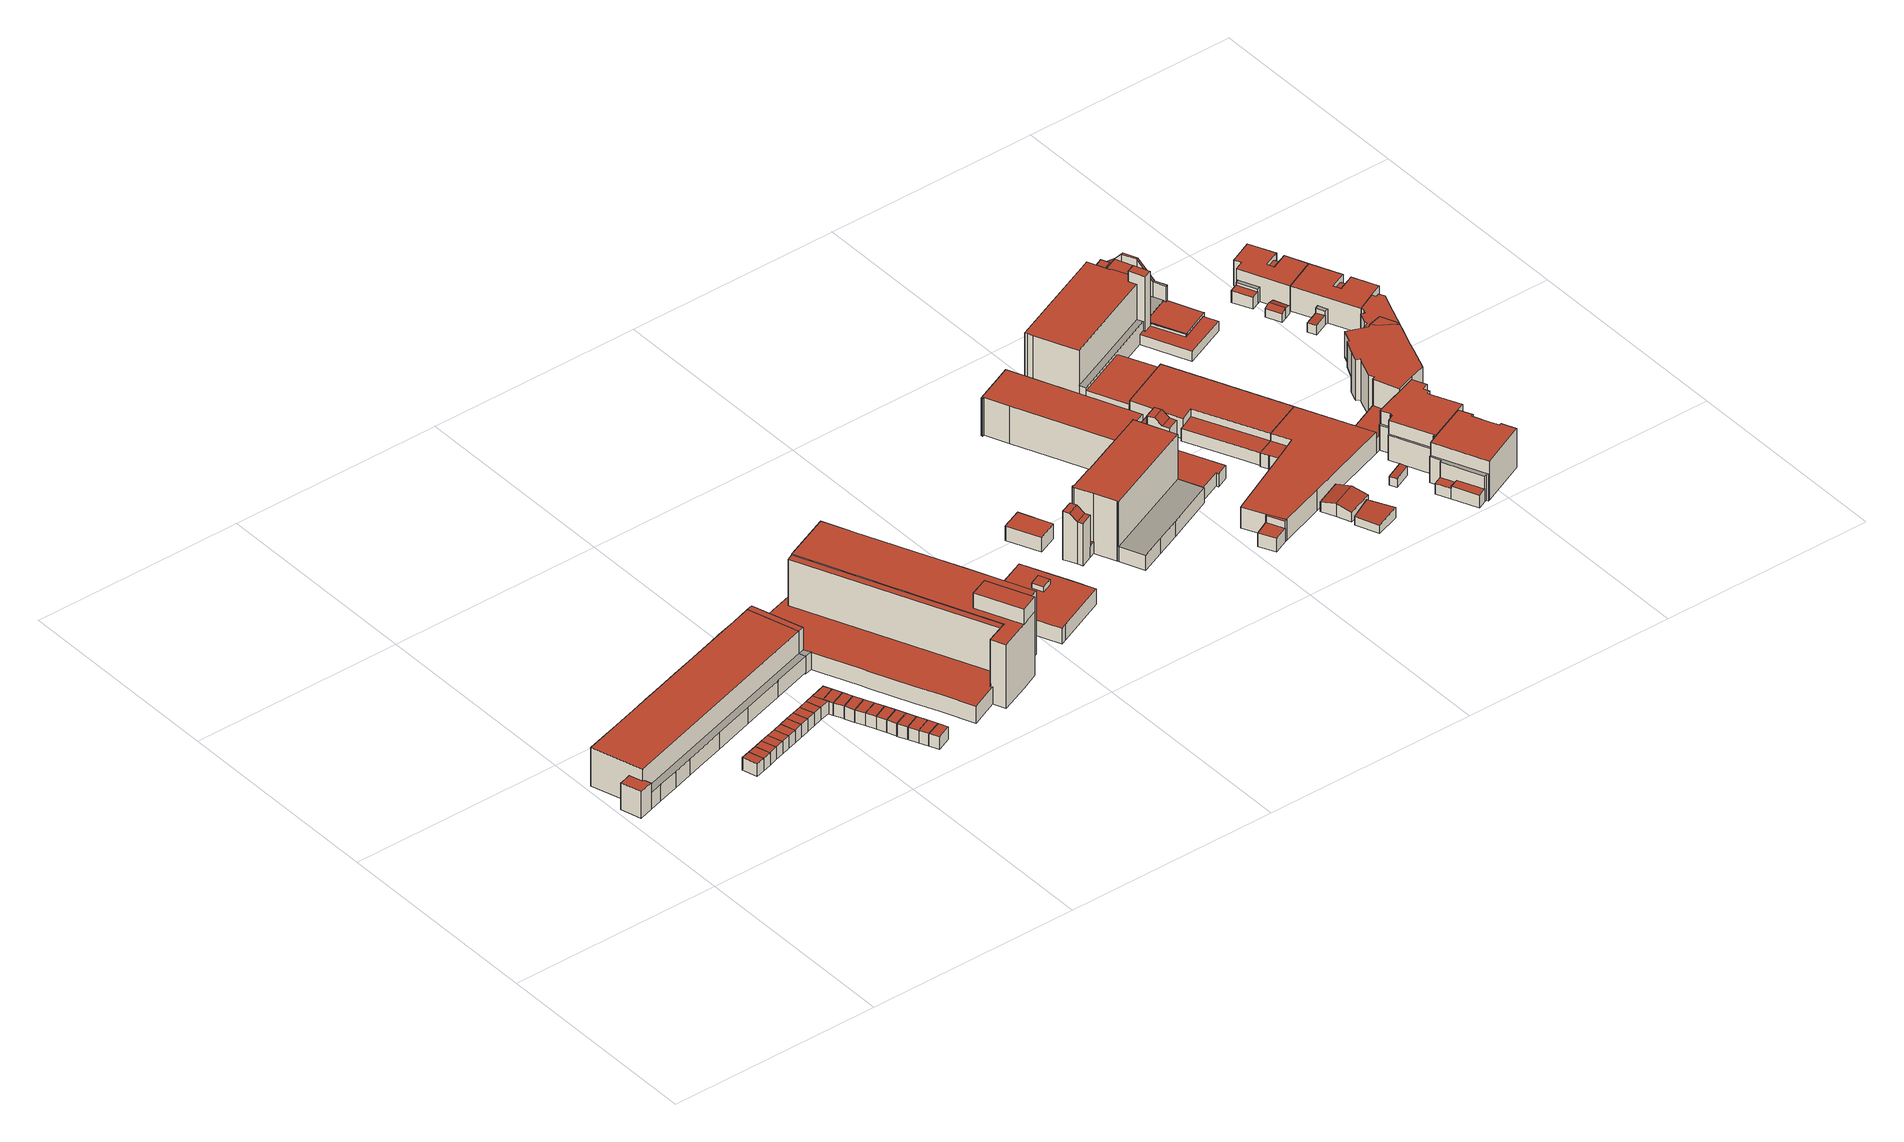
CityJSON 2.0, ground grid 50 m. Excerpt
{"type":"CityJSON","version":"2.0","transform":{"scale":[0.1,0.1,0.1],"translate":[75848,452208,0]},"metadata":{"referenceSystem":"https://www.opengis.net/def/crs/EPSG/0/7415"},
"CityObjects":{
"building1":{"type":"Building","attributes":{"Volume":24.82,"Dakoppervlakte":7.82,"Muuroppervlakte":36.52,"Vloeroppervlakte":7.82,"hoogte_Z_max_in_m_NAP":4.23,"GEB_DOEL":"onbekend","dateOfConstruction":"1972-01-01","measuredHeight":3.17},"geometry":[{"type":"Solid","lod":"2","boundaries":[[[[0,1,2,3]],[[4,5,6,7]],[[1,7,6,2]],[[1,0,4,7]],[[3,5,4,0]],[[3,2,6,5]]]],"semantics":{"surfaces":[{"type":"GroundSurface"},{"type":"RoofSurface"},{"type":"WallSurface"}],"values":[[0,1,2,2,2,2]]}}]},
"building2":{"type":"Building","attributes":{"Volume":24.58,"Dakoppervlakte":7.82,"Muuroppervlakte":36.17,"Vloeroppervlakte":7.82,"hoogte_Z_max_in_m_NAP":4.23,"GEB_DOEL":"onbekend","dateOfConstruction":"1972-01-01","measuredHeight":3.14},"geometry":[{"type":"Solid","lod":"2","boundaries":[[[[8,9,3,2]],[[10,11,6,5]],[[2,6,11,8]],[[2,3,5,6]],[[9,10,5,3]],[[8,11,10,9]]]],"semantics":{"surfaces":[{"type":"GroundSurface"},{"type":"RoofSurface"},{"type":"WallSurface"}],"values":[[0,1,2,2,2,2]]}}]},
"building3":{"type":"Building","attributes":{"Volume":6806.37,"Dakoppervlakte":681.84,"Muuroppervlakte":1326.71,"Vloeroppervlakte":771.7,"hoogte_Z_max_in_m_NAP":11,"GEB_DOEL":"bijeenkomstfunctie - kantoorfunctie - winkelfunctie - woonfunctie","dateOfConstruction":"1972-01-01","measuredHeight":9.52},"geometry":[{"type":"Solid","lod":"2","boundaries":[[[[12,13,14,15,16,17,18,19,20,21,22,23,24,25,26,27,28,29,30,31,32,33,34,35,36,37,38,39,40,41,42]],[[43,44,45,46,47,48,49,50,51,52,53,54,55,56,57]],[[58,59,60,61,62,63,64,65,66]],[[67,68,69,70,71,72,73,74,75,76,77,78,79,80]],[[31,30,63,62,48,47]],[[69,21,20,19,71,70]],[[78,77,14,13]],[[71,19,18,73,72]],[[22,68,67,23]],[[69,68,22,21]],[[14,77,76,15]],[[66,27,26,58]],[[59,58,26,25,24,80,60]],[[61,60,80,79]],[[16,15,76,75,74,73,18,17]],[[80,24,23,67]],[[48,62,61,79,78,49]],[[51,50,49,78,13,12,42]],[[29,28,27,66,65,64,63,30]],[[33,32,31,47,46,45,44,43,57,56,55,54,53,52,51,42,41,40,39,38,37,36,35,34]]]],"semantics":{"surfaces":[{"type":"GroundSurface"},{"type":"RoofSurface"},{"type":"OuterFloorSurface"},{"type":"WallSurface"}],"values":[[0,1,1,2,3,3,3,3,3,3,3,3,3,3,3,3,3,3,3,3]]}}]},
"building4":{"type":"Building","attributes":{"Volume":24.55,"Dakoppervlakte":7.81,"Muuroppervlakte":36.14,"Vloeroppervlakte":7.81,"hoogte_Z_max_in_m_NAP":4.23,"GEB_DOEL":"onbekend","dateOfConstruction":"1972-01-01","measuredHeight":3.14},"geometry":[{"type":"Solid","lod":"2","boundaries":[[[[81,82,9,8]],[[83,84,11,10]],[[81,8,11,84]],[[8,9,10,11]],[[82,83,10,9]],[[81,84,83,82]]]],"semantics":{"surfaces":[{"type":"GroundSurface"},{"type":"RoofSurface"},{"type":"WallSurface"}],"values":[[0,1,2,2,2,2]]}}]},
"building5":{"type":"Building","attributes":{"Volume":24.53,"Dakoppervlakte":7.8,"Muuroppervlakte":36.13,"Vloeroppervlakte":7.8,"hoogte_Z_max_in_m_NAP":4.23,"GEB_DOEL":"onbekend","dateOfConstruction":"1972-01-01","measuredHeight":3.14},"geometry":[{"type":"Solid","lod":"2","boundaries":[[[[82,81,85,86]],[[87,88,84,83]],[[81,84,88,85]],[[81,82,83,84]],[[86,87,83,82]],[[87,86,85,88]]]],"semantics":{"surfaces":[{"type":"GroundSurface"},{"type":"RoofSurface"},{"type":"WallSurface"}],"values":[[0,1,2,2,2,2]]}}]},
"building6":{"type":"Building","attributes":{"Volume":24.17,"Dakoppervlakte":7.79,"Muuroppervlakte":35.61,"Vloeroppervlakte":7.79,"hoogte_Z_max_in_m_NAP":4.23,"GEB_DOEL":"onbekend","dateOfConstruction":"1972-01-01","measuredHeight":3.1},"geometry":[{"type":"Solid","lod":"2","boundaries":[[[[86,85,89,90]],[[88,87,91,92]],[[85,88,92,89]],[[88,85,86,87]],[[90,91,87,86]],[[90,89,92,91]]]],"semantics":{"surfaces":[{"type":"GroundSurface"},{"type":"RoofSurface"},{"type":"WallSurface"}],"values":[[0,1,2,2,2,2]]}}]},
"building7":{"type":"Building","attributes":{"Volume":24.45,"Dakoppervlakte":7.79,"Muuroppervlakte":36.03,"Vloeroppervlakte":7.79,"hoogte_Z_max_in_m_NAP":4.23,"GEB_DOEL":"onbekend","dateOfConstruction":"1972-01-01","measuredHeight":3.14},"geometry":[{"type":"Solid","lod":"2","boundaries":[[[[93,94,90,89]],[[91,95,96,92]],[[89,92,96,93]],[[91,92,89,90]],[[94,95,91,90]],[[93,96,95,94]]]],"semantics":{"surfaces":[{"type":"GroundSurface"},{"type":"RoofSurface"},{"type":"WallSurface"}],"values":[[0,1,2,2,2,2]]}}]},
"building8":{"type":"Building","attributes":{"Volume":24.51,"Dakoppervlakte":7.78,"Muuroppervlakte":36.14,"Vloeroppervlakte":7.78,"hoogte_Z_max_in_m_NAP":4.23,"GEB_DOEL":"onbekend","dateOfConstruction":"1972-01-01","measuredHeight":3.15},"geometry":[{"type":"Solid","lod":"2","boundaries":[[[[97,98,94,93]],[[96,95,99,100]],[[93,96,100,97]],[[96,93,94,95]],[[98,99,95,94]],[[98,97,100,99]]]],"semantics":{"surfaces":[{"type":"GroundSurface"},{"type":"RoofSurface"},{"type":"WallSurface"}],"values":[[0,1,2,2,2,2]]}}]},
"building9":{"type":"Building","attributes":{"Volume":24.74,"Dakoppervlakte":7.77,"Muuroppervlakte":36.48,"Vloeroppervlakte":7.77,"hoogte_Z_max_in_m_NAP":4.23,"GEB_DOEL":"onbekend","dateOfConstruction":"1972-01-01","measuredHeight":3.18},"geometry":[{"type":"Solid","lod":"2","boundaries":[[[[101,102,103,104]],[[99,105,106,100]],[[102,100,106,103]],[[102,101,99,100]],[[104,105,99,101]],[[103,106,105,104]]]],"semantics":{"surfaces":[{"type":"GroundSurface"},{"type":"RoofSurface"},{"type":"WallSurface"}],"values":[[0,1,2,2,2,2]]}}]},
"building10":{"type":"Building","attributes":{"Volume":24.17,"Dakoppervlakte":7.77,"Muuroppervlakte":35.66,"Vloeroppervlakte":7.77,"hoogte_Z_max_in_m_NAP":4.23,"GEB_DOEL":"onbekend","dateOfConstruction":"1972-01-01","measuredHeight":3.11},"geometry":[{"type":"Solid","lod":"2","boundaries":[[[[107,108,109,110]],[[105,111,112,106]],[[110,106,112,107]],[[110,109,105,106]],[[108,111,105,109]],[[108,107,112,111]]]],"semantics":{"surfaces":[{"type":"GroundSurface"},{"type":"RoofSurface"},{"type":"WallSurface"}],"values":[[0,1,2,2,2,2]]}}]},
"building11":{"type":"Building","attributes":{"Volume":24.28,"Dakoppervlakte":7.76,"Muuroppervlakte":35.84,"Vloeroppervlakte":7.76,"hoogte_Z_max_in_m_NAP":4.23,"GEB_DOEL":"onbekend","dateOfConstruction":"1972-01-01","measuredHeight":3.13},"geometry":[{"type":"Solid","lod":"2","boundaries":[[[[108,107,113,114]],[[111,115,116,112]],[[107,112,116,113]],[[107,108,111,112]],[[114,115,111,108]],[[113,116,115,114]]]],"semantics":{"surfaces":[{"type":"GroundSurface"},{"type":"RoofSurface"},{"type":"WallSurface"}],"values":[[0,1,2,2,2,2]]}}]},
"building12":{"type":"Building","attributes":{"Volume":26.56,"Dakoppervlakte":8.48,"Muuroppervlakte":37.22,"Vloeroppervlakte":8.48,"hoogte_Z_max_in_m_NAP":4.23,"GEB_DOEL":"onbekend","dateOfConstruction":"1972-01-01","measuredHeight":3.13},"geometry":[{"type":"Solid","lod":"2","boundaries":[[[[113,117,118,119,114]],[[120,121,122,116,115]],[[113,116,122,117]],[[113,114,115,116]],[[114,119,120,115]],[[122,121,120,119,118,117]]]],"semantics":{"surfaces":[{"type":"GroundSurface"},{"type":"RoofSurface"},{"type":"WallSurface"}],"values":[[0,1,2,2,2,2]]}}]},
"building13":{"type":"Building","attributes":{"Volume":23.39,"Dakoppervlakte":8.06,"Muuroppervlakte":34.31,"Vloeroppervlakte":8.06,"hoogte_Z_max_in_m_NAP":4.23,"GEB_DOEL":"onbekend","dateOfConstruction":"1972-01-01","measuredHeight":2.9},"geometry":[{"type":"Solid","lod":"2","boundaries":[[[[123,124,125,126]],[[127,122,121,128]],[[126,122,127,123]],[[126,125,121,122]],[[124,128,121,125]],[[124,123,127,128]]]],"semantics":{"surfaces":[{"type":"GroundSurface"},{"type":"RoofSurface"},{"type":"WallSurface"}],"values":[[0,1,2,2,2,2]]}}]},
"building14":{"type":"Building","attributes":{"Volume":27.95,"Dakoppervlakte":8.84,"Muuroppervlakte":38.61,"Vloeroppervlakte":8.84,"hoogte_Z_max_in_m_NAP":4.23,"GEB_DOEL":"onbekend","dateOfConstruction":"1972-01-01","measuredHeight":3.16},"geometry":[{"type":"Solid","lod":"2","boundaries":[[[[129,130,131,118]],[[121,132,133,128]],[[118,121,128,129]],[[118,131,132,121]],[[130,133,132,131]],[[130,129,128,133]]]],"semantics":{"surfaces":[{"type":"GroundSurface"},{"type":"RoofSurface"},{"type":"WallSurface"}],"values":[[0,1,2,2,2,2]]}}]},
"building15":{"type":"Building","attributes":{"Volume":27.67,"Dakoppervlakte":8.84,"Muuroppervlakte":38.24,"Vloeroppervlakte":8.84,"hoogte_Z_max_in_m_NAP":4.23,"GEB_DOEL":"onbekend","dateOfConstruction":"1972-01-01","measuredHeight":3.13},"geometry":[{"type":"Solid","lod":"2","boundaries":[[[[130,134,135,131]],[[136,133,132,137]],[[130,131,132,133]],[[131,135,137,132]],[[136,137,135,134]],[[133,136,134,130]]]],"semantics":{"surfaces":[{"type":"GroundSurface"},{"type":"RoofSurface"},{"type":"WallSurface"}],"values":[[0,1,2,2,2,2]]}}]},
"building16":{"type":"Building","attributes":{"Volume":28.15,"Dakoppervlakte":8.84,"Muuroppervlakte":38.9,"Vloeroppervlakte":8.84,"hoogte_Z_max_in_m_NAP":4.23,"GEB_DOEL":"onbekend","dateOfConstruction":"1972-01-01","measuredHeight":3.19},"geometry":[{"type":"Solid","lod":"2","boundaries":[[[[138,139,140,141]],[[137,142,143,136]],[[138,141,137,136]],[[141,140,142,137]],[[139,143,142,140]],[[139,138,136,143]]]],"semantics":{"surfaces":[{"type":"GroundSurface"},{"type":"RoofSurface"},{"type":"WallSurface"}],"values":[[0,1,2,2,2,2]]}}]},
"building17":{"type":"Building","attributes":{"Volume":27.49,"Dakoppervlakte":8.83,"Muuroppervlakte":38,"Vloeroppervlakte":8.83,"hoogte_Z_max_in_m_NAP":4.23,"GEB_DOEL":"onbekend","dateOfConstruction":"1972-01-01","measuredHeight":3.11},"geometry":[{"type":"Solid","lod":"2","boundaries":[[[[144,145,146,147]],[[142,148,149,143]],[[147,142,143,144]],[[147,146,148,142]],[[145,149,148,146]],[[145,144,143,149]]]],"semantics":{"surfaces":[{"type":"GroundSurface"},{"type":"RoofSurface"},{"type":"WallSurface"}],"values":[[0,1,2,2,2,2]]}}]},
"building18":{"type":"Building","attributes":{"Volume":27.77,"Dakoppervlakte":8.83,"Muuroppervlakte":38.39,"Vloeroppervlakte":8.83,"hoogte_Z_max_in_m_NAP":4.23,"GEB_DOEL":"onbekend","dateOfConstruction":"1972-01-01","measuredHeight":3.14},"geometry":[{"type":"Solid","lod":"2","boundaries":[[[[145,150,151,146]],[[148,152,153,149]],[[146,148,149,145]],[[146,151,152,148]],[[150,153,152,151]],[[150,145,149,153]]]],"semantics":{"surfaces":[{"type":"GroundSurface"},{"type":"RoofSurface"},{"type":"WallSurface"}],"values":[[0,1,2,2,2,2]]}}]},
"building19":{"type":"Building","attributes":{"Volume":27.51,"Dakoppervlakte":8.83,"Muuroppervlakte":38.02,"Vloeroppervlakte":8.83,"hoogte_Z_max_in_m_NAP":4.23,"GEB_DOEL":"onbekend","dateOfConstruction":"1972-01-01","measuredHeight":3.11},"geometry":[{"type":"Solid","lod":"2","boundaries":[[[[150,154,155,151]],[[152,156,157,153]],[[151,152,153,150]],[[151,155,156,152]],[[154,157,156,155]],[[154,150,153,157]]]],"semantics":{"surfaces":[{"type":"GroundSurface"},{"type":"RoofSurface"},{"type":"WallSurface"}],"values":[[0,1,2,2,2,2]]}}]},
"building20":{"type":"Building","attributes":{"Volume":27.96,"Dakoppervlakte":8.83,"Muuroppervlakte":38.65,"Vloeroppervlakte":8.83,"hoogte_Z_max_in_m_NAP":4.23,"GEB_DOEL":"onbekend","dateOfConstruction":"1972-01-01","measuredHeight":3.17},"geometry":[{"type":"Solid","lod":"2","boundaries":[[[[154,158,159,155]],[[157,156,160,161]],[[155,156,157,154]],[[155,159,160,156]],[[158,161,160,159]],[[158,154,157,161]]]],"semantics":{"surfaces":[{"type":"GroundSurface"},{"type":"RoofSurface"},{"type":"WallSurface"}],"values":[[0,1,2,2,2,2]]}}]},
"building21":{"type":"Building","attributes":{"Volume":28.13,"Dakoppervlakte":8.83,"Muuroppervlakte":38.89,"Vloeroppervlakte":8.83,"hoogte_Z_max_in_m_NAP":4.23,"GEB_DOEL":"onbekend","dateOfConstruction":"1972-01-01","measuredHeight":3.19},"geometry":[{"type":"Solid","lod":"2","boundaries":[[[[162,163,164,165]],[[160,166,167,161]],[[162,165,160,161]],[[165,164,166,160]],[[163,167,166,164]],[[163,162,161,167]]]],"semantics":{"surfaces":[{"type":"GroundSurface"},{"type":"RoofSurface"},{"type":"WallSurface"}],"values":[[0,1,2,2,2,2]]}}]},
"building22":{"type":"Building","attributes":{"Volume":27.79,"Dakoppervlakte":8.83,"Muuroppervlakte":38.42,"Vloeroppervlakte":8.83,"hoogte_Z_max_in_m_NAP":4.23,"GEB_DOEL":"onbekend","dateOfConstruction":"1972-01-01","measuredHeight":3.15},"geometry":[{"type":"Solid","lod":"2","boundaries":[[[[168,169,170,171]],[[166,172,173,167]],[[171,166,167,168]],[[171,170,172,166]],[[169,173,172,170]],[[169,168,167,173]]]],"semantics":{"surfaces":[{"type":"GroundSurface"},{"type":"RoofSurface"},{"type":"WallSurface"}],"values":[[0,1,2,2,2,2]]}}]},
"building23":{"type":"Building","attributes":{"Volume":27.93,"Dakoppervlakte":8.82,"Muuroppervlakte":38.62,"Vloeroppervlakte":8.82,"hoogte_Z_max_in_m_NAP":4.23,"GEB_DOEL":"onbekend","dateOfConstruction":"1972-01-01","measuredHeight":3.17},"geometry":[{"type":"Solid","lod":"2","boundaries":[[[[169,174,175,170]],[[172,176,177,173]],[[169,170,172,173]],[[170,175,176,172]],[[174,177,176,175]],[[174,169,173,177]]]],"semantics":{"surfaces":[{"type":"GroundSurface"},{"type":"RoofSurface"},{"type":"WallSurface"}],"values":[[0,1,2,2,2,2]]}}]},
"building24":{"type":"Building","attributes":{"Volume":27.86,"Dakoppervlakte":8.82,"Muuroppervlakte":38.53,"Vloeroppervlakte":8.82,"hoogte_Z_max_in_m_NAP":4.23,"GEB_DOEL":"onbekend","dateOfConstruction":"1972-01-01","measuredHeight":3.16},"geometry":[{"type":"Solid","lod":"2","boundaries":[[[[174,178,179,175]],[[176,180,181,177]],[[175,176,177,174]],[[175,179,180,176]],[[178,181,180,179]],[[178,174,177,181]]]],"semantics":{"surfaces":[{"type":"GroundSurface"},{"type":"RoofSurface"},{"type":"WallSurface"}],"values":[[0,1,2,2,2,2]]}}]},
"building25":{"type":"Building","attributes":{"Volume":13695.68,"Dakoppervlakte":1280.28,"Muuroppervlakte":2527.41,"Vloeroppervlakte":1282.93,"hoogte_Z_max_in_m_NAP":20.58,"GEB_DOEL":"winkelfunctie - woonfunctie","dateOfConstruction":"1972-01-01","measuredHeight":19.45},"geometry":[{"type":"Solid","lod":"2","boundaries":[[[[182,183,184,185,186,187,188,189,190,191,192,193,194,195,196,197,198,199,200,201,202,203,204,205,206,207,208,209,210,211,212]],[[77,213,214,78]],[[215,216,217,218,219,220,221,222,223,224,225,226,227,228,229,230,231]],[[232,233,234,235,236,237]],[[238,239,240,241,242,243,244,245,246,247,248,249,250,251,252,253,254,255,256]],[[257,51,50,49,258]],[[259,260,261,262]],[[223,207,206,205,263,224]],[[263,205,204,203,227,264]],[[203,202,228,227]],[[263,235,234,224]],[[225,233,232,226]],[[233,225,224,234]],[[252,251,250,194,193,192]],[[192,191,51,257,252]],[[191,190,189,78,49,50,51]],[[188,77,78,189]],[[213,77,188,187,254]],[[78,214,258,49]],[[252,257,258,214,253]],[[214,213,254,253]],[[260,249,248,261]],[[261,248,247,262]],[[260,220,219,250,249]],[[220,260,259,221]],[[259,262,247,246,222,221]],[[223,222,246,245,208,207]],[[227,226,232,237]],[[236,235,263,264]],[[237,236,264,227]],[[211,210,209,208,245,244,243,242]],[[239,238,256,255,254,187,186,185,184,183,182,212,211,242,241,240]],[[197,196,195,194,250,219,218,217,216,215,231,230,229,228,202,201,200,199,198]]]],"semantics":{"surfaces":[{"type":"GroundSurface"},{"type":"OuterFloorSurface"},{"type":"RoofSurface"},{"type":"WallSurface"}],"values":[[0,1,2,2,2,2,2,3,3,3,3,3,3,3,3,3,3,3,3,3,3,3,3,3,3,3,3,3,3,3,3,3,3]]}}]},
"building26":{"type":"Building","attributes":{"Volume":953.82,"Dakoppervlakte":248.75,"Muuroppervlakte":254.67,"Vloeroppervlakte":248.75,"hoogte_Z_max_in_m_NAP":6.21,"GEB_DOEL":"winkelfunctie","dateOfConstruction":"1980-01-01","measuredHeight":5.1},"geometry":[{"type":"Solid","lod":"2","boundaries":[[[[265,266,267,268,269,270,271]],[[272,273,274,275,276,277,278],[279,280,281,282]],[[283,284,285,286]],[[278,277,276,268,267,266]],[[265,272,278,266]],[[273,272,265,271]],[[271,270,274,273]],[[281,280,283,286]],[[283,280,279,284]],[[285,284,279,282]],[[285,282,281,286]],[[274,270,269,268,276,275]]]],"semantics":{"surfaces":[{"type":"GroundSurface"},{"type":"RoofSurface"},{"type":"WallSurface"}],"values":[[0,1,1,2,2,2,2,2,2,2,2,2]]}}]},
"building27":{"type":"Building","attributes":{"Volume":142.76,"Dakoppervlakte":39.81,"Muuroppervlakte":93.07,"Vloeroppervlakte":39.81,"hoogte_Z_max_in_m_NAP":5.3,"GEB_DOEL":"bijeenkomstfunctie","dateOfConstruction":"1969-01-01","measuredHeight":3.59},"geometry":[{"type":"Solid","lod":"2","boundaries":[[[[287,288,289,290,291,292]],[[293,294,295,296,297,298]],[[295,294,293,287,292,291]],[[291,290,296,295]],[[298,297,296,290,289,288]],[[298,288,287,293]]]],"semantics":{"surfaces":[{"type":"GroundSurface"},{"type":"RoofSurface"},{"type":"WallSurface"}],"values":[[0,1,2,2,2,2]]}}]},
"building28":{"type":"Building","attributes":{"Volume":4934.87,"Dakoppervlakte":409.93,"Muuroppervlakte":1420.26,"Vloeroppervlakte":554.04,"hoogte_Z_max_in_m_NAP":16.36,"GEB_DOEL":"kantoorfunctie - overige gebruiksfunctie - winkelfunctie - woonfunctie","dateOfConstruction":"1969-01-01","measuredHeight":14.76},"geometry":[{"type":"MultiSurface","lod":"2","boundaries":[[[299,300,301,302,303,304,305,306,307,308,309,310,311,312,313,314,315,316,317,318,319,320,321,322,323,324,325,326,327,328,329,330,331,332,333,334]],[[335,336,337,338,339,340,341]],[[342,343,344,345,346,347,348,349,350,351,352,353,354,355,356]],[[357,358,359,360,361,362]],[[363,364,365,366,367]],[[368,369,370,371,372]],[[370,364,363,371]],[[373,374,375,376,377,378,379,380,381]],[[382,383,384,385]],[[386,387,385,384]],[[387,386,388,389,390]],[[356,355,332,331,359]],[[321,343,342,358,322]],[[343,321,320,344]],[[320,319,335,345,344]],[[304,303,348,347,380]],[[302,301,350,348,303]],[[350,301,300,351]],[[353,352,351,300,299,334]],[[353,334,333,354]],[[333,332,355,354]],[[358,357,323,322]],[[359,331,330,360]],[[371,326,325,372]],[[369,368,372,325,324,323,357]],[[329,366,365,360,330]],[[367,366,329,328,327,326,371,363]],[[356,359,358,342]],[[335,319,318,336]],[[318,317,337,336]],[[316,338,337,317]],[[339,338,316,315]],[[376,311,310,377]],[[380,379,305,304]],[[374,373,314,313]],[[374,313,312,375]],[[376,375,312,311]],[[386,308,307,306,389,388]],[[379,390,389,306,305]],[[386,384,383,377,310,309,308]],[[378,382,385,387,390,379]],[[377,383,382,378]],[[341,340,339,315,314,373,381]],[[346,345,335,341]],[[380,347,346,341,381]],[[361,360,365,364,370,369,357,362]]],"semantics":{"surfaces":[{"type":"GroundSurface"},{"type":"OuterFloorSurface"},{"type":"RoofSurface"},{"type":"WallSurface"}],"values":[0,1,2,2,2,2,2,2,2,2,2,3,3,3,3,3,3,3,3,3,3,3,3,3,3,3,3,3,3,3,3,3,3,3,3,3,3,3,3,3,3,3,3,3,3,3]}}]},
"building29":{"type":"Building","attributes":{"Volume":64.33,"Dakoppervlakte":17.99,"Muuroppervlakte":73.02,"Vloeroppervlakte":17.99,"hoogte_Z_max_in_m_NAP":6.03,"GEB_DOEL":"overige gebruiksfunctie","dateOfConstruction":"1969-01-01","measuredHeight":5.03},"geometry":[{"type":"Solid","lod":"2","boundaries":[[[[391,392,393,394,395,396]],[[397,398,399,400]],[[401,402,403,404]],[[395,400,399,396]],[[400,395,394,397]],[[394,393,398,397]],[[403,402,398,393,392]],[[403,392,391,404]],[[391,396,399,401,404]],[[398,402,401,399]]]],"semantics":{"surfaces":[{"type":"GroundSurface"},{"type":"RoofSurface"},{"type":"WallSurface"}],"values":[[0,1,1,2,2,2,2,2,2,2]]}}]},
"building30":{"type":"Building","attributes":{"Volume":3229.33,"Dakoppervlakte":329.66,"Muuroppervlakte":933.84,"Vloeroppervlakte":390.61,"hoogte_Z_max_in_m_NAP":10.91,"GEB_DOEL":"winkelfunctie - woonfunctie","dateOfConstruction":"1969-01-01","measuredHeight":9.28},"geometry":[{"type":"MultiSurface","lod":"2","boundaries":[[[306,303,405,406,407,408,409,410,411,412,413,414,415,416,417,418,419,420,421,422,423,424]],[[425,426,427,428,429,430,431,432]],[[433,434,435,436,437,438,439,440,441,442,443,444]],[[445,446,447,448]],[[449,450,451,452]],[[440,415,414,441]],[[441,414,413,442]],[[412,443,442,413]],[[411,410,409,434,443,412]],[[434,409,408,435]],[[435,408,407,436]],[[416,415,440,439,427]],[[429,428,449,423,422]],[[429,422,421,420,419,432,431,430]],[[432,419,418,425]],[[418,417,426,425]],[[416,427,426,417]],[[405,303,445,448,451]],[[445,303,306,446]],[[306,424,452,447,446]],[[424,423,449,452]],[[451,450,406,405]],[[448,447,452,451]],[[450,449,428,438,437]],[[438,428,427,439]],[[407,406,450,437,436]]],"semantics":{"surfaces":[{"type":"GroundSurface"},{"type":"OuterFloorSurface"},{"type":"RoofSurface"},{"type":"WallSurface"}],"values":[0,1,2,2,2,3,3,3,3,3,3,3,3,3,3,3,3,3,3,3,3,3,3,3,3,3]}}]},
"building31":{"type":"Building","attributes":{"Volume":80.01,"Dakoppervlakte":33.62,"Muuroppervlakte":55.4,"Vloeroppervlakte":33.51,"hoogte_Z_max_in_m_NAP":3.4,"GEB_DOEL":"onbekend","dateOfConstruction":"1925-01-01","measuredHeight":2.63},"geometry":[{"type":"Solid","lod":"2","boundaries":[[[[453,454,455,456,457]],[[458,459,460,461,462]],[[455,461,460,456]],[[455,454,462,461]],[[458,462,454,453]],[[460,459,457,456]],[[459,458,453,457]]]],"semantics":{"surfaces":[{"type":"GroundSurface"},{"type":"RoofSurface"},{"type":"WallSurface"}],"values":[[0,1,2,2,2,2,2]]}}]},
"building32":{"type":"Building","attributes":{"Volume":126.12,"Dakoppervlakte":47.42,"Muuroppervlakte":68.96,"Vloeroppervlakte":46.22,"hoogte_Z_max_in_m_NAP":3.98,"GEB_DOEL":"onbekend","dateOfConstruction":"1925-01-01","measuredHeight":3.14},"geometry":[{"type":"Solid","lod":"2","boundaries":[[[[463,464,465,466,467,468]],[[469,470,471,472]],[[473,474,472,471]],[[464,463,470,469]],[[466,474,473,467]],[[474,466,465,472]],[[470,463,468,467,473,471]],[[465,464,469,472]]]],"semantics":{"surfaces":[{"type":"GroundSurface"},{"type":"RoofSurface"},{"type":"WallSurface"}],"values":[[0,1,1,2,2,2,2,2]]}}]},
"building33":{"type":"Building","attributes":{"Volume":2545.72,"Dakoppervlakte":514.33,"Muuroppervlakte":584,"Vloeroppervlakte":514.33,"hoogte_Z_max_in_m_NAP":6.03,"GEB_DOEL":"overige gebruiksfunctie","dateOfConstruction":"1935-01-01","measuredHeight":5.19},"geometry":[{"type":"Solid","lod":"2","boundaries":[[[[475,476,477,478,479,480,481,482,483,484,485,486,487,488,489,490]],[[491,492,493,494,495,496,497,404,403]],[[498,499,500,501,502,503,504]],[[505,506,507,508,509]],[[486,485,404,497]],[[404,485,484,403]],[[491,403,484,483]],[[491,483,482,509,492]],[[487,486,497,496,504]],[[476,475,500,499]],[[502,501,500,475,490,489]],[[489,488,503,502]],[[487,504,503,488]],[[494,499,498,495]],[[504,496,495,498]],[[482,481,505,509]],[[481,480,506,505]],[[480,479,507,506]],[[479,478,508,507]],[[478,477,493,492,509,508]],[[477,476,499,494,493]]]],"semantics":{"surfaces":[{"type":"GroundSurface"},{"type":"RoofSurface"},{"type":"WallSurface"}],"values":[[0,1,1,1,2,2,2,2,2,2,2,2,2,2,2,2,2,2,2,2,2]]}}]},
"building34":{"type":"Building","attributes":{"Volume":7041.78,"Dakoppervlakte":924.41,"Muuroppervlakte":1607.78,"Vloeroppervlakte":961.45,"hoogte_Z_max_in_m_NAP":17.05,"GEB_DOEL":"winkelfunctie - woonfunctie","dateOfConstruction":"1967-01-01","measuredHeight":15.98},"geometry":[{"type":"MultiSurface","lod":"2","boundaries":[[[510,511,512,513,514,515,516,517,518,519,520,521,522,523,524,525,526,527,528,529,530,531,532,533,534,535,536,537]],[[538,539,540,541]],[[542,543,544,545,546]],[[547,548,549,550,494,493]],[[499,551,552,553,554,500]],[[555,556,557,558,559,560,561,562,563,564,565,566]],[[567,568,569,570,571]],[[572,573,574,575,576,577,578,579,580]],[[581,582,583,584]],[[585,586,587,588,589,590]],[[591,592,593,594]],[[527,526,493,494,499]],[[526,525,571,547,493]],[[549,548,570,532,531,552]],[[553,530,529,528,500,554]],[[528,527,499,500]],[[549,552,551,550]],[[550,551,499,494]],[[531,530,553,552]],[[555,514,513,556]],[[556,513,512,511,558,557]],[[558,511,510,559]],[[559,510,537,560]],[[560,537,536,535,541,562]],[[555,566,592,515,514]],[[525,524,567,571]],[[534,533,569,568]],[[574,573,523,522]],[[522,521,575,574]],[[520,576,575,521]],[[538,541,535,534,568]],[[519,518,587,586,577]],[[592,591,516,515]],[[591,594,542,517,516]],[[546,587,518,517,542]],[[543,542,594,593]],[[546,545,588,587]],[[583,582,590,589,595,565]],[[520,519,577,576]],[[580,579,590,582,581]],[[586,585,578,577]],[[590,579,578,585]],[[538,568,567,524,523,573,572,539]],[[563,562,541,540]],[[543,593,592,566,565,595,589,588,545,544]],[[564,584,583,565]],[[572,580,581,584,564,563,540,539]],[[570,548,547,571]],[[533,532,570,569]]],"semantics":{"surfaces":[{"type":"GroundSurface"},{"type":"OuterFloorSurface"},{"type":"RoofSurface"},{"type":"WallSurface"}],"values":[0,1,1,2,2,2,2,2,2,2,2,3,3,3,3,3,3,3,3,3,3,3,3,3,3,3,3,3,3,3,3,3,3,3,3,3,3,3,3,3,3,3,3,3,3,3,3,3,3]}}]},
"building35":{"type":"Building","attributes":{"Volume":16.3,"Dakoppervlakte":7.4,"Muuroppervlakte":26.78,"Vloeroppervlakte":7.4,"hoogte_Z_max_in_m_NAP":3.17,"GEB_DOEL":"onbekend","dateOfConstruction":"1925-01-01","measuredHeight":2.28},"geometry":[{"type":"Solid","lod":"2","boundaries":[[[[596,597,598,599]],[[600,601,602,603]],[[596,599,603,602]],[[598,600,603,599]],[[597,601,600,598]],[[597,596,602,601]]]],"semantics":{"surfaces":[{"type":"GroundSurface"},{"type":"RoofSurface"},{"type":"WallSurface"}],"values":[[0,1,2,2,2,2]]}}]},
"building36":{"type":"Building","attributes":{"Volume":1582.6,"Dakoppervlakte":172.66,"Muuroppervlakte":514.29,"Vloeroppervlakte":183.74,"hoogte_Z_max_in_m_NAP":10.45,"GEB_DOEL":"woonfunctie","dateOfConstruction":"1925-01-01","measuredHeight":9.61},"geometry":[{"type":"Solid","lod":"2","boundaries":[[[[604,605,606,607,608,609,610,611,612,613,614,615,616,617,618,619,620,621,622]],[[623,624,625,626,627,628,629,630]],[[631,632,633,634,635,636,637,638,639,640]],[[641,642,643,644]],[[645,646,647,648]],[[636,635,628,619,618]],[[617,637,636,618]],[[617,616,638,637]],[[640,639,638,616,615,614]],[[631,640,614,613]],[[612,632,631,613]],[[634,633,611,610,629]],[[605,604,642,641,645]],[[604,622,643,642]],[[621,620,627,626]],[[620,619,628,627]],[[610,609,630,629]],[[630,609,608,623]],[[608,607,647,624,623]],[[622,621,626,625,643]],[[606,648,647,607]],[[606,605,645,648]],[[641,644,646,645]],[[647,646,644,643,625,624]],[[634,629,628,635]],[[611,633,632,612]]]],"semantics":{"surfaces":[{"type":"GroundSurface"},{"type":"OuterFloorSurface"},{"type":"RoofSurface"},{"type":"WallSurface"}],"values":[[0,1,2,2,2,3,3,3,3,3,3,3,3,3,3,3,3,3,3,3,3,3,3,3,3,3]]}}]},
"building37":{"type":"Building","attributes":{"Volume":1501.98,"Dakoppervlakte":154.35,"Muuroppervlakte":521.02,"Vloeroppervlakte":158.96,"hoogte_Z_max_in_m_NAP":10.45,"GEB_DOEL":"woonfunctie","dateOfConstruction":"1925-01-01","measuredHeight":9.55},"geometry":[{"type":"MultiSurface","lod":"2","boundaries":[[[649,650,651,652,653,654,655,656,657,658,659,660,661,662,663,664]],[[665,666,667,668]],[[669,670,671,672]],[[673,674,675,676,677,678,679,680,633,632,681,682,683,684,685,686]],[[654,653,681,633,655]],[[683,682,681,653,652,651]],[[651,650,684,683]],[[649,664,686,685]],[[686,664,663,673]],[[673,663,662,666,674]],[[660,659,677,676,668]],[[678,677,659,658,672]],[[656,655,633,680,670]],[[667,666,662,661]],[[668,667,661,660]],[[674,666,665,675]],[[665,668,676,675]],[[658,657,669,672]],[[670,669,657,656]],[[678,672,671,679]],[[671,670,680,679]],[[649,685,684,650]]],"semantics":{"surfaces":[{"type":"GroundSurface"},{"type":"OuterFloorSurface"},{"type":"RoofSurface"},{"type":"WallSurface"}],"values":[0,1,1,2,3,3,3,3,3,3,3,3,3,3,3,3,3,3,3,3,3,3]}}]},
"building38":{"type":"Building","attributes":{"Volume":1093.86,"Dakoppervlakte":154.86,"Muuroppervlakte":447.06,"Vloeroppervlakte":182.94,"hoogte_Z_max_in_m_NAP":12.21,"GEB_DOEL":"winkelfunctie - woonfunctie","dateOfConstruction":"1946-01-01","measuredHeight":11.1},"children":["building38-1","building38-2"],"geometry":[{"type":"MultiSurface","lod":"2","boundaries":[[[687,688,689,690,520,519,518,517,516,514,691,513,692,693,694,695,696,697,698,699]],[[542,546,700,701,702]],[[703,704,705,706,707,708]],[[591,594,709,708,710,711,712,713,714]],[[715,587,586,716,717,718,719,720]],[[707,706,721,722]],[[723,724,725,726,727,728,729],[730,731,732,733],[734,735,736,737]],[[721,738,739,740,712,722]],[[741,742,705,704]],[[699,706,705,687]],[[714,514,516,591]],[[516,517,542,594,591]],[[691,514,714,713]],[[705,742,719,688,687]],[[517,518,587,546,542]],[[587,518,519,586]],[[717,716,586,519,520,690]],[[689,718,717,690]],[[718,689,688,719]],[[701,700,715,720,741,704]],[[720,719,742,741]],[[594,542,702,703,709]],[[722,711,710,707]],[[697,696,739,738]],[[712,711,722]],[[697,738,721,698]],[[713,712,740,725,724]],[[725,740,739,696,695,726]],[[728,693,692,513,691,713,724,723]],[[693,728,727,726,695,694]],[[703,702,701,704]],[[707,710,708]],[[708,709,703]],[[706,699,698,721]],[[546,587,715,700]],[[730,733,743,744]],[[744,743,732,731]],[[731,730,744]],[[743,733,732]],[[736,735,745,746]],[[746,745,734,737]],[[737,736,746]],[[745,735,734]]],"semantics":{"surfaces":[{"type":"GroundSurface"},{"type":"OuterFloorSurface"},{"type":"RoofSurface"},{"type":"WallSurface"}],"values":[0,1,2,2,2,2,2,2,1,3,3,3,3,3,3,3,3,3,3,3,3,3,3,3,3,3,3,3,3,3,3,3,3,3,3,2,3,3,3,2,3,3,3]}}]},
"building38-1":{"type":"BuildingInstallation","attributes":{"relationToConstruction":"outside"},"parents":["building38"],"geometry":[{"type":"MultiSurface","lod":"2","boundaries":[[[730,733,743,744]],[[744,743,732,731]],[[731,730,744]],[[743,733,732]]],"semantics":{"surfaces":[{"type":"RoofSurface"},{"type":"WallSurface"}],"values":[0,1,1,1]}}]},
"building38-2":{"type":"BuildingInstallation","attributes":{"relationToConstruction":"outside"},"parents":["building38"],"geometry":[{"type":"MultiSurface","lod":"2","boundaries":[[[736,735,745,746]],[[746,745,734,737]],[[737,736,746]],[[745,735,734]]],"semantics":{"surfaces":[{"type":"RoofSurface"},{"type":"WallSurface"}],"values":[0,1,1,1]}}]},
"building39":{"type":"Building","attributes":{"Volume":1761.45,"Dakoppervlakte":201.63,"Muuroppervlakte":553.63,"Vloeroppervlakte":126.81,"hoogte_Z_max_in_m_NAP":11.05,"GEB_DOEL":"industriefunctie - overige gebruiksfunctie - woonfunctie","dateOfConstruction":"1967-01-01","measuredHeight":10.14},"geometry":[{"type":"MultiSurface","lod":"2","boundaries":[[[747,748,749,750,751,752,753,754,755,756,757,663,758,759,760,761,762,763]],[[764,765,766,767,768,769,770,771,772,773,774,775,776,777,778]],[[779,780,781,782,783,784,785,786,787,788,789,790,791,792,793,794,795,796,797,798,799,800,801]],[[789,771,770,790]],[[790,770,769,791]],[[791,769,768,792]],[[749,748,793,792,768]],[[748,747,794,793]],[[795,794,747,763]],[[795,763,762,761,797,796]],[[799,798,760,759]],[[759,758,800,799]],[[758,663,801,800]],[[663,757,779,801]],[[779,757,756,755,781]],[[781,755,754,778,782]],[[782,778,777,783]],[[783,777,776,784]],[[784,776,775,785]],[[786,785,775,774]],[[773,787,786,774]],[[773,772,788,787]],[[789,788,772,771]],[[766,765,752,751]],[[765,764,753,752]],[[778,754,753,764]],[[768,767,750,749]],[[766,751,750,767]],[[761,760,798,797]]],"semantics":{"surfaces":[{"type":"GroundSurface"},{"type":"OuterCeilingSurface"},{"type":"RoofSurface"},{"type":"WallSurface"}],"values":[0,1,2,3,3,3,3,3,3,3,3,3,3,3,3,3,3,3,3,3,3,3,3,3,3,3,3,3,3]}}]},
"building40":{"type":"Building","attributes":{"Volume":27.91,"Dakoppervlakte":12.59,"Muuroppervlakte":30.4,"Vloeroppervlakte":11.91,"hoogte_Z_max_in_m_NAP":3.5,"GEB_DOEL":"onbekend","dateOfConstruction":"1925-01-01","measuredHeight":2.62},"geometry":[{"type":"Solid","lod":"2","boundaries":[[[[802,803,804,805,806,807,808,809]],[[810,811,812,813,814]],[[810,814,815,816,817]],[[805,804,815,814]],[[804,803,816,815]],[[817,802,809,808,811,810]],[[806,813,812,811,808,807]],[[805,814,813,806]],[[803,802,817,816]]]],"semantics":{"surfaces":[{"type":"GroundSurface"},{"type":"RoofSurface"},{"type":"WallSurface"}],"values":[[0,1,1,2,2,2,2,2,2]]}}]},
"building41":{"type":"Building","attributes":{"Volume":539.51,"Dakoppervlakte":79.5,"Muuroppervlakte":333.29,"Vloeroppervlakte":79.49,"hoogte_Z_max_in_m_NAP":11.05,"GEB_DOEL":"woonfunctie","dateOfConstruction":"1925-01-01","measuredHeight":10.15},"geometry":[{"type":"Solid","lod":"2","boundaries":[[[[818,819,820,821,822,823,824,825,826,827,828,829,830,831,832,833,834,835,836,837,838,839,840]],[[841,842,843,844,845,846,847,848,849,850,851,852,853,854,855]],[[856,857,858,859]],[[860,861,787,786,785,784,783]],[[839,843,842,840]],[[843,839,838,844]],[[838,837,845,844]],[[837,836,846,845]],[[835,847,846,836]],[[847,835,834,848]],[[834,833,849,848]],[[826,825,852,851]],[[852,825,824,823,854,853]],[[818,841,855,857,819]],[[840,842,841,818]],[[820,856,859,821]],[[820,819,857,856]],[[859,858,822,821]],[[857,855,854,823,822,858]],[[784,828,827,783]],[[827,826,851,860,783]],[[861,850,832,831,787]],[[787,831,830,786]],[[786,830,829,785]],[[784,785,829,828]],[[860,851,850,861]],[[849,833,832,850]]]],"semantics":{"surfaces":[{"type":"GroundSurface"},{"type":"RoofSurface"},{"type":"WallSurface"}],"values":[[0,1,1,1,2,2,2,2,2,2,2,2,2,2,2,2,2,2,2,2,2,2,2,2,2,2,2]]}}]},
"building42":{"type":"Building","attributes":{"Volume":697.63,"Dakoppervlakte":113.33,"Muuroppervlakte":304.43,"Vloeroppervlakte":117.62,"hoogte_Z_max_in_m_NAP":7.35,"GEB_DOEL":"woonfunctie","dateOfConstruction":"1925-01-01","measuredHeight":6.45},"geometry":[{"type":"MultiSurface","lod":"2","boundaries":[[[862,863,864,865,866,867,868,869,870,871,872,873,874,875,876,877]],[[878,879,880,881]],[[882,883,884,885,886,887,888,889,890,891,892,893]],[[894,895,896,897]],[[898,899,900,901,902]],[[903,904,905,906]],[[871,870,890,889]],[[891,890,870,869,901]],[[882,898,867,866,883]],[[883,866,865,864,885,884]],[[864,863,886,885]],[[898,901,869,868,867]],[[894,900,899,895]],[[892,891,901,900,894,897]],[[892,897,896,893]],[[896,895,899,898,882,893]],[[906,876,875,903]],[[875,874,904,903]],[[874,873,905,904]],[[873,872,878,881,905]],[[877,876,906,880,879]],[[881,880,906,905]],[[871,889,888,887,862,877,879,878,872]],[[863,862,887,886]]],"semantics":{"surfaces":[{"type":"GroundSurface"},{"type":"OuterFloorSurface"},{"type":"RoofSurface"},{"type":"WallSurface"}],"values":[0,1,2,2,2,2,3,3,3,3,3,3,3,3,3,3,3,3,3,3,3,3,3,3]}}]},
"building43":{"type":"Building","attributes":{"Volume":797.38,"Dakoppervlakte":131.51,"Muuroppervlakte":334.9,"Vloeroppervlakte":133.37,"hoogte_Z_max_in_m_NAP":7.35,"GEB_DOEL":"woonfunctie","dateOfConstruction":"1925-01-01","measuredHeight":6.39},"geometry":[{"type":"Solid","lod":"2","boundaries":[[[[907,908,909,910,911,912,913,914,915,916,917,918,919,920]],[[921,922,923,924]],[[925,926,890,889,843,842,927,928,929,930]],[[931,932,933,934]],[[935,936,937,938]],[[939,940,941,942]],[[889,890,908,907]],[[843,914,913,842]],[[913,912,927,842]],[[910,937,929,928,927,912,911]],[[937,910,909,938]],[[932,936,935,933]],[[930,929,937,936,932,931]],[[930,931,934,925]],[[934,933,935,938,926,925]],[[939,919,918,940]],[[940,918,917,941]],[[916,942,941,917]],[[920,919,939,922,921]],[[916,915,924,923,942]],[[922,939,942,923]],[[843,889,907,920,921,924,915,914]],[[938,909,908,890,926]]]],"semantics":{"surfaces":[{"type":"GroundSurface"},{"type":"OuterFloorSurface"},{"type":"RoofSurface"},{"type":"WallSurface"}],"values":[[0,1,2,2,2,2,3,3,3,3,3,3,3,3,3,3,3,3,3,3,3,3,3]]}}]}
},
"vertices":[
[285,221,11],[275,255,11],[296,261,11],[306,227,11],[285,221,42],[306,227,42],[296,261,42],[275,255,42],
[317,267,11],[327,233,11],[327,233,42],[317,267,42],
[557,449,15],[561,434,15],[566,418,15],[475,391,15],[472,390,15],[420,374,15],[373,360,15],[278,332,15],[227,317,15],[182,303,15],[133,288,15],[85,274,15],[52,264,15],[21,255,15],[20,254,15],[6,301,15],[22,306,15],[27,308,15],[34,310,15],[8,398,15],[45,409,15],[93,423,15],[162,443,15],[187,451,15],[238,466,15],[284,480,15],[333,494,15],[406,516,15],[432,524,15],[480,538,15],[526,552,15],[187,451,110],[162,443,110],[93,423,110],[45,409,110],[8,398,110],[43,279,110],[561,434,110],[557,449,110],[526,552,110],[480,538,110],[432,524,110],[406,516,110],[333,494,110],[284,480,110],[238,466,110],[20,254,81],[21,255,81],[52,264,81],[47,280,81],[43,279,81],[34,310,81],[27,308,81],[22,306,81],[6,301,81],[85,274,55],[133,288,55],[182,303,55],[227,317,55],[278,332,55],[324,346,55],[373,360,55],[420,374,55],[472,390,55],[475,391,55],[566,418,55],[561,434,55],[47,280,55],[52,264,55],
[338,274,11],[348,240,11],[348,240,42],[338,274,42],
[359,280,11],[369,246,11],[369,246,42],[359,280,42],
[380,286,11],[390,252,11],[390,252,42],[380,286,42],
[401,292,11],[411,259,11],[411,259,42],[401,292,42],
[422,299,11],[432,265,11],[432,265,42],[422,299,42],
[432,265,10],[422,299,10],[443,305,10],[453,271,10],[453,271,42],[443,305,42],
[464,311,11],[475,278,11],[453,271,11],[443,305,11],[475,278,42],[464,311,42],
[486,318,11],[496,284,11],[496,284,42],[486,318,42],
[507,324,11],[516,302,11],[521,291,11],[521,291,42],[516,302,42],[507,324,42],
[543,335,13],[551,317,13],[516,302,13],[507,324,13],[543,335,42],[551,317,42],
[551,317,11],[560,295,11],[525,281,11],[525,281,42],[560,295,42],
[569,274,11],[535,259,11],[569,274,42],[535,259,42],
[569,274,10],[579,252,10],[544,237,10],[535,259,10],[544,237,42],[579,252,42],
[579,252,11],[588,230,11],[553,216,11],[544,237,11],[553,216,42],[588,230,42],
[597,209,11],[563,194,11],[563,194,42],[597,209,42],
[607,187,11],[572,172,11],[572,172,42],[607,187,42],
[616,165,11],[581,151,11],[581,151,42],[616,165,42],
[616,165,10],[625,144,10],[591,129,10],[581,151,10],[591,129,42],[625,144,42],
[625,144,11],[635,122,11],[600,107,11],[591,129,11],[600,107,42],[635,122,42],
[644,100,11],[609,86,11],[609,86,42],[644,100,42],
[653,79,11],[619,64,11],[619,64,42],[653,79,42],
[674,211,11],[634,305,11],[627,322,11],[601,382,11],[597,392,11],[583,423,11],[566,418,11],[561,434,11],[557,449,11],[526,552,11],[540,556,11],[732,613,11],[769,624,11],[790,575,11],[800,551,11],[807,535,11],[864,402,11],[896,328,11],[913,288,11],[956,188,11],[958,184,11],[902,160,11],[908,147,11],[914,133,11],[872,114,11],[804,85,11],[792,113,11],[769,103,11],[749,94,11],[728,85,11],[697,158,11],[583,423,55],[575,438,55],[864,402,169],[807,535,169],[800,551,169],[790,575,169],[769,624,169],[658,577,169],[843,140,169],[790,118,169],[804,85,169],[872,114,169],[827,218,169],[870,236,169],[902,160,169],[958,184,169],[956,188,169],[913,288,169],[896,328,169],[870,236,206],[827,218,206],[872,114,206],[914,133,206],[908,147,206],[902,160,206],[627,322,53],[634,305,53],[674,211,53],[697,158,53],[728,85,53],[749,94,53],[769,103,53],[792,113,53],[790,118,53],[830,134,53],[643,570,53],[658,577,53],[769,624,53],[732,613,53],[540,556,53],[575,438,53],[583,423,53],[597,392,53],[601,382,53],[540,556,110],[575,438,110],[843,140,167],[658,577,167],[643,570,167],[830,134,167],[914,133,169],[908,147,169],
[1020,179,11],[952,337,11],[978,349,11],[1084,394,11],[1130,288,11],[1152,236,11],[1031,184,11],[1020,179,49],[1031,184,49],[1152,236,49],[1130,288,49],[1084,394,49],[978,349,49],[952,337,49],[1065,293,49],[1055,318,49],[1080,329,49],[1090,304,49],[1055,318,62],[1065,293,62],[1090,304,62],[1080,329,62],
[1183,522,17],[1214,449,17],[1213,448,17],[1169,429,17],[1137,503,17],[1168,516,17],[1183,522,53],[1168,516,53],[1137,503,53],[1169,429,53],[1213,448,53],[1214,449,53],
[1284,428,16],[1288,430,16],[1289,429,16],[1342,451,16],[1452,498,16],[1456,500,16],[1509,522,16],[1537,534,16],[1538,533,16],[1544,519,16],[1551,503,16],[1557,488,16],[1600,388,16],[1572,376,16],[1570,381,16],[1516,358,16],[1518,353,16],[1405,304,16],[1347,279,16],[1292,256,16],[1269,311,16],[1267,314,16],[1267,315,16],[1247,362,16],[1233,356,16],[1231,355,16],[1205,343,16],[1200,355,16],[1193,371,16],[1188,383,16],[1187,385,16],[1215,397,16],[1229,403,16],[1228,407,16],[1232,409,16],[1233,407,16],[1269,311,53],[1292,256,53],[1347,279,53],[1405,304,53],[1518,353,53],[1516,358,53],[1495,408,53],[1247,362,164],[1267,315,164],[1267,314,164],[1269,311,164],[1495,408,164],[1456,500,164],[1452,498,164],[1342,451,164],[1289,429,164],[1288,430,164],[1284,428,164],[1233,407,164],[1232,409,164],[1228,407,164],[1229,403,164],[1233,356,44],[1247,362,44],[1229,403,44],[1215,397,44],[1221,383,44],[1228,367,44],[1193,371,136],[1221,383,136],[1215,397,136],[1187,385,136],[1188,383,136],[1231,355,121],[1233,356,121],[1228,367,121],[1200,355,121],[1205,343,121],[1516,358,48],[1570,381,48],[1572,376,48],[1600,388,48],[1557,488,48],[1529,476,48],[1509,522,48],[1456,500,48],[1495,408,48],[1529,476,121],[1557,488,121],[1551,503,121],[1523,491,121],[1544,519,135],[1516,507,135],[1538,533,135],[1537,534,135],[1509,522,135],
[1555,203,10],[1575,165,10],[1568,162,10],[1535,147,10],[1517,184,10],[1551,201,10],[1535,147,43],[1568,162,43],[1551,201,43],[1517,184,43],[1551,201,60],[1568,162,60],[1575,165,60],[1555,203,60],
[1445,513,16],[1442,521,16],[1432,516,16],[1430,520,16],[1434,522,16],[1386,634,16],[1362,688,16],[1339,742,16],[1317,795,16],[1313,793,16],[1312,797,16],[1407,838,16],[1426,846,16],[1428,841,16],[1433,828,16],[1450,788,16],[1496,681,16],[1546,565,16],[1527,557,16],[1531,549,16],[1428,841,53],[1426,846,53],[1407,838,53],[1527,557,53],[1546,565,53],[1496,681,53],[1450,788,53],[1433,828,53],[1386,634,109],[1434,522,109],[1430,520,109],[1432,516,109],[1442,521,109],[1527,557,109],[1407,838,109],[1312,797,109],[1313,793,109],[1317,795,109],[1339,742,109],[1362,688,109],[1452,498,108],[1537,534,108],[1531,549,108],[1445,513,108],[1527,557,44],[1442,521,44],[1445,513,44],[1531,549,44],
[1787,88,8],[1731,68,8],[1710,121,8],[1759,143,8],[1762,137,8],[1787,88,34],[1762,137,34],[1759,143,34],[1710,121,29],[1731,68,29],
[1773,157,8],[1712,132,8],[1699,165,8],[1685,197,8],[1745,223,8],[1759,190,8],[1712,132,32],[1773,157,31],[1759,190,40],[1699,165,40],[1745,223,32],[1685,197,32],
[1683,384,8],[1724,401,8],[1814,440,8],[1865,325,8],[1950,362,8],[1971,304,8],[1899,278,8],[1888,274,8],[1680,202,8],[1575,165,8],[1555,203,8],[1530,254,8],[1704,339,8],[1692,366,8],[1691,366,8],[1691,367,8],[1680,202,60],[1888,274,60],[1814,440,60],[1724,401,60],[1743,359,60],[1704,339,60],[1530,254,60],[1743,359,42],[1724,401,42],[1683,384,42],[1691,367,42],[1691,366,42],[1692,366,42],[1704,339,42],[1899,278,44],[1971,304,44],[1950,362,44],[1865,325,44],[1888,274,44],
[1483,866,11],[1481,871,11],[1699,964,11],[1719,973,11],[1739,925,11],[1743,923,11],[1746,922,11],[1762,886,11],[1775,856,11],[1811,774,11],[1877,804,11],[1891,772,11],[1789,729,11],[1743,836,11],[1656,798,11],[1695,711,11],[1814,440,11],[1724,401,11],[1683,384,11],[1671,412,11],[1612,542,11],[1619,545,11],[1575,658,11],[1573,657,11],[1535,745,11],[1529,760,11],[1511,801,11],[1488,855,11],[1535,745,58],[1756,842,58],[1750,854,58],[1529,760,58],[1762,886,42],[1760,885,42],[1762,880,42],[1773,855,42],[1775,856,42],[1695,711,60],[1575,658,60],[1619,545,60],[1651,561,60],[1651,561,42],[1619,545,42],[1612,542,42],[1671,412,42],[1739,925,145],[1719,973,145],[1699,964,145],[1481,871,145],[1483,866,145],[1488,855,145],[1511,801,145],[1529,760,145],[1750,854,145],[1743,872,145],[1762,880,145],[1743,923,145],[1656,798,51],[1535,745,51],[1573,657,51],[1575,658,51],[1695,711,51],[1756,842,35],[1743,836,35],[1789,729,35],[1891,772,35],[1877,804,35],[1811,774,35],[1809,773,35],[1777,845,35],[1758,837,35],[1758,837,170],[1777,845,170],[1762,880,171],[1743,872,171],[1809,773,41],[1811,774,41],[1775,856,41],[1773,855,41],[1775,850,41],[1777,845,41],[1746,922,104],[1743,923,104],[1760,885,103],[1762,886,103],[1775,850,145],
[1890,179,9],[1850,162,9],[1843,178,9],[1884,195,9],[1843,178,30],[1850,162,30],[1890,179,32],[1884,195,32],
[1936,9,8],[1911,67,8],[1896,100,8],[1916,109,8],[1921,111,8],[1911,135,8],[1915,137,8],[1934,146,8],[2023,185,8],[2036,155,8],[2031,153,8],[2048,114,8],[2056,96,8],[2061,98,8],[2075,66,8],[1967,17,8],[1964,16,8],[1961,20,8],[1956,18,8],[1921,111,72],[1916,109,72],[1956,18,72],[1961,20,72],[1964,16,72],[1967,17,72],[1915,137,72],[1911,135,72],[2036,155,104],[2023,185,104],[1934,146,104],[1915,137,104],[1967,17,104],[2075,66,104],[2061,98,104],[2056,96,104],[2048,114,104],[2031,153,104],[1911,67,40],[1936,9,40],[1956,18,40],[1931,75,40],[1911,67,34],[1931,75,34],[1916,109,34],[1896,100,34],
[2012,281,9],[2017,268,9],[2009,265,9],[2014,253,9],[2041,193,9],[2023,185,9],[1934,146,9],[1932,150,9],[1892,242,9],[1895,244,9],[1910,252,9],[1909,256,9],[1899,278,9],[1903,280,9],[2013,319,9],[2027,287,9],[1912,257,71],[1903,280,71],[1899,278,71],[1909,256,71],[1892,242,71],[1932,150,71],[1936,151,71],[1895,244,71],[2013,319,104],[1903,280,104],[1912,257,104],[1909,256,104],[1910,252,104],[1895,244,104],[1936,151,104],[1932,150,104],[2041,193,104],[2014,253,104],[2009,265,104],[2017,268,104],[2012,281,104],[2027,287,104],
[1838,908,11],[1849,882,11],[1880,808,11],[1882,806,11],[1727,954,11],[1717,977,11],[1715,981,11],[1719,982,11],[1792,1015,11],[1796,1006,11],[1797,1007,11],[1811,974,11],[1824,943,11],[1843,886,42],[1834,907,42],[1830,916,42],[1830,916,91],[1834,907,79],[1838,908,79],[1824,943,122],[1820,941,122],[1826,926,103],[1830,916,103],[1820,941,103],[1807,972,104],[1801,987,104],[1727,954,104],[1739,925,104],[1843,886,41],[1877,804,41],[1882,806,41],[1880,808,41],[1849,882,41],[1845,880,41],[1811,974,122],[1807,972,122],[1719,973,89],[1727,954,105],[1804,988,105],[1792,1015,82],[1719,982,82],[1715,981,82],[1717,977,86],[1736,964,101],[1728,982,85],[1746,990,85],[1754,972,101],[1781,1006,85],[1789,987,101],[1771,979,101],[1763,997,85],[1797,1007,81],[1796,1006,82],[1804,988,104],[1845,880,79],[1849,882,79],[1746,990,101],[1728,982,101],[1781,1006,101],[1763,997,101],
[1962,431,9],[1963,434,9],[1972,458,9],[1979,455,9],[1978,453,9],[2077,414,9],[2078,416,9],[2082,415,9],[2080,411,9],[2070,383,9],[2050,331,9],[1971,304,9],[1950,362,9],[1957,365,9],[1952,377,9],[1968,421,9],[1971,427,9],[2078,416,47],[2077,414,47],[1978,453,47],[1979,455,47],[1972,458,47],[1986,488,47],[1990,486,47],[2002,516,47],[2049,498,47],[2057,503,47],[2063,493,47],[2098,470,47],[2097,468,47],[2101,466,47],[2082,415,47],[2050,331,110],[2070,383,110],[2080,411,110],[2082,415,110],[2101,466,110],[2097,468,110],[2098,470,110],[2063,493,110],[2057,503,110],[2049,498,110],[2002,516,110],[1990,486,110],[1986,488,110],[1972,458,110],[1963,434,110],[1962,431,110],[1971,427,110],[1968,421,110],[1952,377,110],[1957,365,110],[1950,362,110],[1971,304,110],[2013,319,110],
[2022,765,9],[2035,733,9],[2036,731,9],[2021,724,9],[2007,718,9],[2006,721,9],[1992,753,9],[2006,758,9],[2006,758,35],[1992,753,30],[2006,721,30],[2007,718,30],[2021,724,35],[2036,731,29],[2035,733,29],[2022,765,29],
[2152,603,9],[2160,606,9],[2163,607,9],[2164,605,9],[2161,604,9],[2166,593,9],[2158,573,9],[2117,465,9],[2103,470,9],[2101,466,9],[2097,468,9],[2098,470,9],[2063,493,9],[2057,503,9],[2086,510,9],[2073,543,9],[2085,547,9],[2083,553,9],[2093,579,9],[2102,575,9],[2107,587,9],[2105,592,9],[2148,612,9],[2152,603,73],[2148,612,73],[2105,592,72],[2107,587,72],[2102,575,72],[2093,579,72],[2083,553,72],[2085,547,72],[2073,543,72],[2086,510,72],[2103,470,73],[2117,465,73],[2158,573,73],[2166,593,73],[2160,606,73],[2163,607,33],[2160,606,33],[2161,604,33],[2164,605,33],[2103,470,110],[2086,510,110],
[1995,846,9],[2014,854,9],[2007,870,9],[2014,873,9],[2060,893,9],[2086,834,9],[2087,830,9],[2093,818,9],[2114,768,9],[2042,736,9],[2015,799,9],[2007,795,9],[1990,787,9],[1970,831,9],[1988,839,9],[1996,843,9],[2015,799,44],[1996,843,44],[1988,839,44],[2007,795,44],[2086,834,73],[2060,893,73],[2014,873,73],[2007,870,73],[2014,854,73],[1995,846,72],[1996,843,72],[2042,736,72],[2114,768,73],[2093,818,73],[2055,802,73],[2049,818,73],[2082,813,64],[2075,829,64],[2049,818,64],[2055,802,64],[2086,834,46],[2075,829,46],[2082,813,46],[2093,818,46],[2087,830,46],[1970,831,38],[1990,787,38],[2007,795,38],[1988,839,38],
[2042,736,10],[2114,768,10],[2145,698,10],[2152,682,10],[2170,641,10],[2177,625,10],[2148,612,10],[2105,592,10],[2075,660,10],[2067,657,10],[2034,643,10],[2025,662,10],[2059,677,10],[2067,681,10],[2067,681,44],[2059,677,44],[2067,657,44],[2075,660,44],[2107,682,73],[2145,698,73],[2177,625,73],[2170,641,73],[2152,682,73],[2114,666,73],[2114,666,62],[2142,677,62],[2134,694,62],[2107,682,62],[2134,694,46],[2142,677,46],[2152,682,46],[2145,698,46],[2059,677,32],[2025,662,32],[2034,643,34],[2067,657,34]
]}
